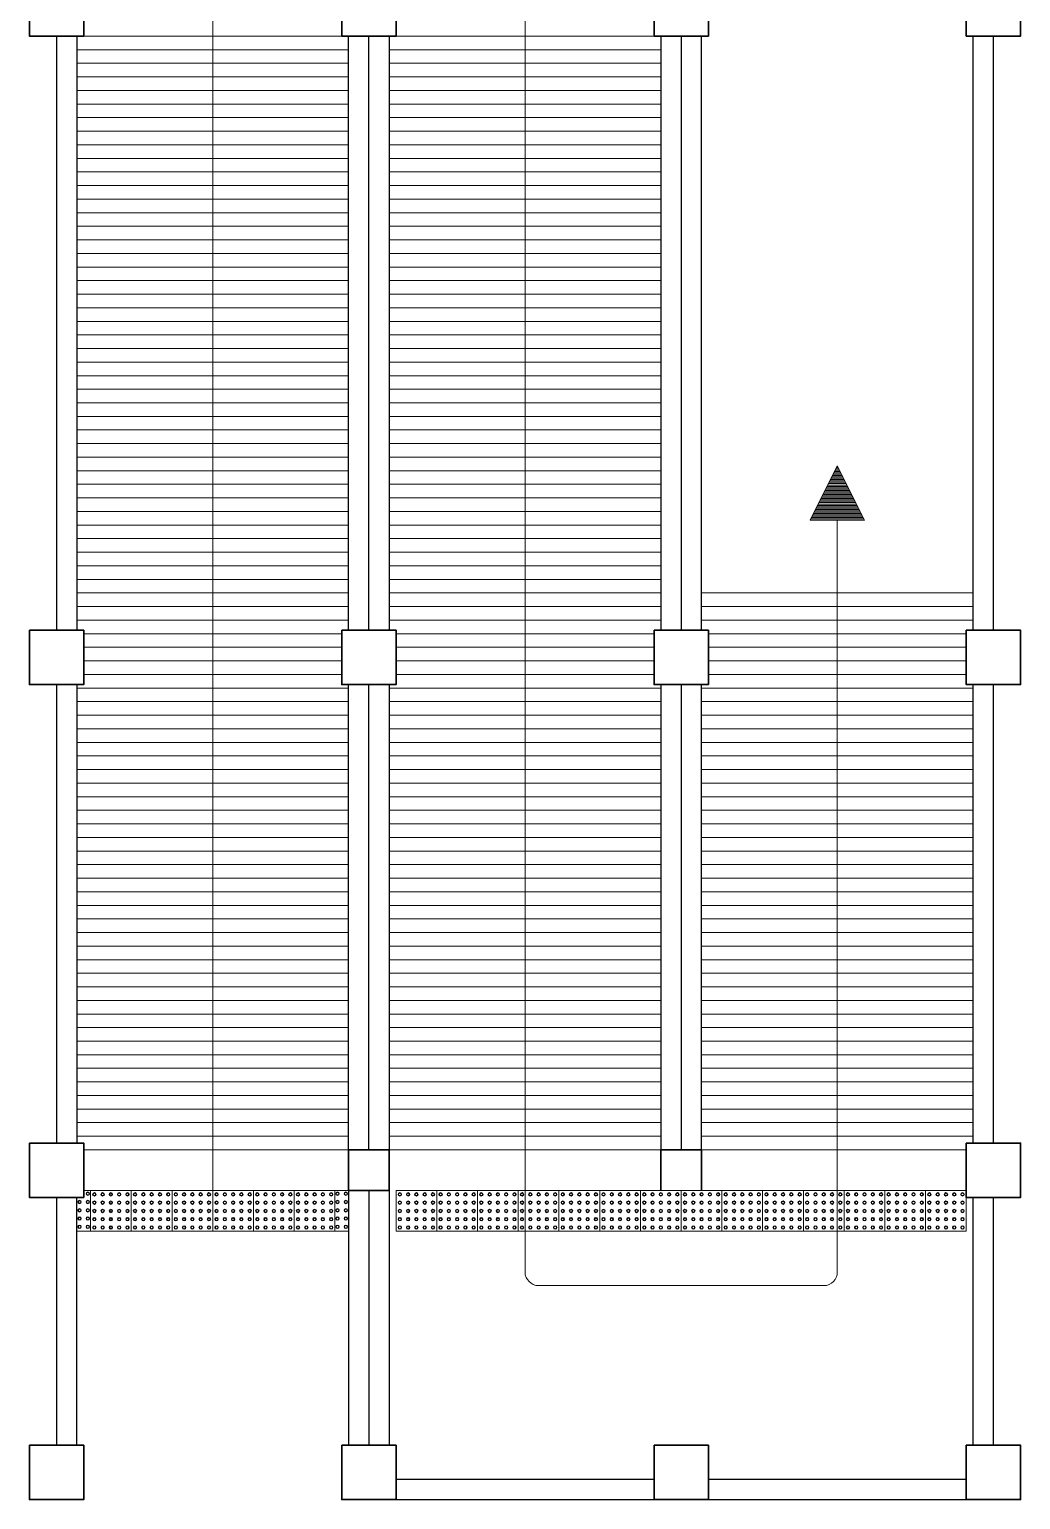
# Model space of a CAD drawing. Header units: millimetres. Extents: x -116 to 421, y 1 to 342.
# Drawn here: x 108.82 to 116.12, y 124.5 to 135.33 of the extents above; entities that cross this region are included whole.
import ezdxf

# ---------------------------------------------------------------- set-up
doc = ezdxf.new("R2010")
doc.units = ezdxf.units.MM
doc.header["$MEASUREMENT"] = 0

msp = doc.modelspace()

# ---------------------------------------------------------------- linework, layer by layer
at = {"color": 8, "lineweight": 9}
for p, q in [((110.174, 127.076), (110.174, 139.976)), ((112.474, 139.076), (112.474, 126.176)), ((109.174, 135.276), (111.174, 135.276)), ((111.474, 135.276), (113.474, 135.276)), ((109.174, 135.176), (111.174, 135.176)), ((111.474, 135.176), (113.474, 135.176)), ((109.174, 135.076), (111.174, 135.076)), ((111.474, 135.076), (113.474, 135.076)), ((109.174, 134.976), (111.174, 134.976)), ((111.474, 134.976), (113.474, 134.976)), ((109.174, 134.876), (111.174, 134.876)), ((109.174, 134.776), (111.174, 134.776)), ((111.474, 134.876), (113.474, 134.876)), ((111.474, 134.776), (113.474, 134.776)), ((109.174, 134.676), (111.174, 134.676)), ((111.474, 134.676), (113.474, 134.676)), ((109.174, 134.576), (111.174, 134.576)), ((111.474, 134.576), (113.474, 134.576)), ((109.174, 134.476), (111.174, 134.476)), ((111.474, 134.476), (113.474, 134.476)), ((109.174, 134.376), (111.174, 134.376)), ((111.474, 134.376), (113.474, 134.376)), ((109.174, 134.276), (111.174, 134.276)), ((111.474, 134.276), (113.474, 134.276)), ((109.174, 134.176), (111.174, 134.176)), ((111.474, 134.176), (113.474, 134.176)), ((109.174, 134.076), (111.174, 134.076)), ((111.474, 134.076), (113.474, 134.076)), ((109.174, 133.976), (111.174, 133.976)), ((111.474, 133.976), (113.474, 133.976)), ((109.174, 133.876), (111.174, 133.876)), ((111.474, 133.876), (113.474, 133.876)), ((109.174, 133.776), (111.174, 133.776)), ((111.474, 133.776), (113.474, 133.776)), ((109.174, 133.676), (111.174, 133.676)), ((111.474, 133.676), (113.474, 133.676)), ((109.174, 133.576), (111.174, 133.576)), ((109.174, 133.476), (111.174, 133.476)), ((111.474, 133.576), (113.474, 133.576)), ((111.474, 133.476), (113.474, 133.476)), ((109.174, 133.376), (111.174, 133.376)), ((111.474, 133.376), (113.474, 133.376)), ((109.174, 133.276), (111.174, 133.276)), ((111.474, 133.276), (113.474, 133.276)), ((109.174, 133.176), (111.174, 133.176)), ((111.474, 133.176), (113.474, 133.176)), ((109.174, 133.076), (111.174, 133.076)), ((111.474, 133.076), (113.474, 133.076)), ((109.174, 132.976), (111.174, 132.976)), ((111.474, 132.976), (113.474, 132.976)), ((109.174, 132.876), (111.174, 132.876)), ((111.474, 132.876), (113.474, 132.876)), ((109.174, 132.776), (111.174, 132.776)), ((111.474, 132.776), (113.474, 132.776)), ((109.174, 132.676), (111.174, 132.676)), ((111.474, 132.676), (113.474, 132.676)), ((109.174, 132.576), (111.174, 132.576)), ((111.474, 132.576), (113.474, 132.576)), ((109.174, 132.476), (111.174, 132.476)), ((111.474, 132.476), (113.474, 132.476)), ((109.174, 132.376), (111.174, 132.376)), ((111.474, 132.376), (113.474, 132.376)), ((109.174, 132.276), (111.174, 132.276)), ((109.174, 132.176), (111.174, 132.176)), ((111.474, 132.276), (113.474, 132.276)), ((111.474, 132.176), (113.474, 132.176)), ((109.174, 132.076), (111.174, 132.076)), ((111.474, 132.076), (113.474, 132.076)), ((114.774, 132.111), (114.574, 131.711)), ((114.754, 132.071), (114.774, 132.071)), ((114.759, 132.081), (114.774, 132.081)), ((114.764, 132.091), (114.774, 132.091)), ((114.769, 132.101), (114.774, 132.101)), ((114.774, 132.111), (114.974, 131.711)), ((114.774, 132.101), (114.779, 132.101)), ((114.774, 132.091), (114.784, 132.091)), ((114.774, 132.081), (114.789, 132.081)), ((114.774, 132.071), (114.794, 132.071)), ((109.174, 131.976), (111.174, 131.976)), ((111.474, 131.976), (113.474, 131.976)), ((114.699, 131.961), (114.774, 131.961)), ((114.704, 131.971), (114.774, 131.971)), ((114.709, 131.981), (114.774, 131.981)), ((114.714, 131.991), (114.774, 131.991)), ((114.719, 132.001), (114.774, 132.001)), ((114.724, 132.011), (114.774, 132.011)), ((114.729, 132.021), (114.774, 132.021)), ((114.734, 132.031), (114.774, 132.031)), ((114.739, 132.041), (114.774, 132.041)), ((114.744, 132.051), (114.774, 132.051)), ((114.749, 132.061), (114.774, 132.061)), ((114.774, 132.061), (114.799, 132.061)), ((114.774, 132.051), (114.804, 132.051)), ((114.774, 132.041), (114.809, 132.041)), ((114.774, 132.031), (114.814, 132.031)), ((114.774, 132.021), (114.819, 132.021)), ((114.774, 132.011), (114.824, 132.011)), ((114.774, 132.001), (114.829, 132.001)), ((114.774, 131.991), (114.834, 131.991)), ((114.774, 131.981), (114.839, 131.981)), ((114.774, 131.971), (114.844, 131.971)), ((114.774, 131.961), (114.849, 131.961)), ((109.174, 131.876), (111.174, 131.876)), ((111.474, 131.876), (113.474, 131.876)), ((114.644, 131.851), (114.774, 131.851)), ((114.649, 131.861), (114.774, 131.861)), ((114.654, 131.871), (114.774, 131.871)), ((114.659, 131.881), (114.774, 131.881)), ((114.664, 131.891), (114.774, 131.891)), ((114.669, 131.901), (114.774, 131.901)), ((114.674, 131.911), (114.774, 131.911)), ((114.679, 131.921), (114.774, 131.921)), ((114.684, 131.931), (114.774, 131.931)), ((114.689, 131.941), (114.774, 131.941)), ((114.694, 131.951), (114.774, 131.951)), ((114.774, 131.951), (114.854, 131.951)), ((114.774, 131.941), (114.859, 131.941)), ((114.774, 131.931), (114.864, 131.931)), ((114.774, 131.921), (114.869, 131.921)), ((114.774, 131.911), (114.874, 131.911)), ((114.774, 131.901), (114.879, 131.901)), ((114.774, 131.891), (114.884, 131.891)), ((114.774, 131.881), (114.889, 131.881)), ((114.774, 131.871), (114.894, 131.871)), ((114.774, 131.861), (114.899, 131.861)), ((114.774, 131.851), (114.904, 131.851)), ((109.174, 131.776), (111.174, 131.776)), ((111.474, 131.776), (113.474, 131.776)), ((114.589, 131.741), (114.774, 131.741)), ((114.594, 131.751), (114.774, 131.751)), ((114.599, 131.761), (114.774, 131.761)), ((114.604, 131.771), (114.774, 131.771)), ((114.609, 131.781), (114.774, 131.781)), ((114.614, 131.791), (114.774, 131.791)), ((114.619, 131.801), (114.774, 131.801)), ((114.619, 131.801), (114.774, 131.801)), ((114.624, 131.811), (114.774, 131.811)), ((114.629, 131.821), (114.774, 131.821)), ((114.634, 131.831), (114.774, 131.831)), ((114.639, 131.841), (114.774, 131.841)), ((114.774, 131.841), (114.909, 131.841)), ((114.774, 131.831), (114.914, 131.831)), ((114.774, 131.821), (114.919, 131.821)), ((114.774, 131.811), (114.924, 131.811)), ((114.774, 131.801), (114.929, 131.801)), ((114.774, 131.801), (114.929, 131.801)), ((114.774, 131.791), (114.934, 131.791)), ((114.774, 131.781), (114.939, 131.781)), ((114.774, 131.771), (114.944, 131.771)), ((114.774, 131.761), (114.949, 131.761)), ((114.774, 131.751), (114.954, 131.751)), ((114.774, 131.741), (114.959, 131.741)), ((109.174, 131.676), (111.174, 131.676)), ((111.474, 131.676), (113.474, 131.676)), ((114.774, 131.711), (114.574, 131.711)), ((114.774, 131.721), (114.579, 131.721)), ((114.774, 131.731), (114.584, 131.731)), ((114.774, 131.731), (114.964, 131.731)), ((114.774, 131.721), (114.969, 131.721)), ((114.774, 127.076), (114.774, 131.711)), ((114.774, 131.711), (114.974, 131.711)), ((109.174, 131.576), (111.174, 131.576)), ((111.474, 131.576), (113.474, 131.576)), ((109.174, 131.476), (111.174, 131.476)), ((111.474, 131.476), (113.474, 131.476)), ((109.174, 131.376), (111.174, 131.376)), ((111.474, 131.376), (113.474, 131.376)), ((109.174, 131.276), (111.174, 131.276)), ((111.474, 131.276), (113.474, 131.276)), ((109.174, 131.176), (111.174, 131.176)), ((111.474, 131.176), (113.474, 131.176)), ((113.774, 131.176), (115.774, 131.176)), ((109.174, 131.076), (111.174, 131.076)), ((111.474, 131.076), (113.474, 131.076)), ((113.774, 131.076), (115.774, 131.076)), ((109.174, 130.976), (111.174, 130.976)), ((109.224, 130.876), (111.124, 130.876)), ((111.474, 130.976), (113.474, 130.976)), ((111.524, 130.876), (113.424, 130.876)), ((113.774, 130.976), (115.774, 130.976)), ((113.824, 130.876), (115.724, 130.876)), ((109.224, 130.776), (111.124, 130.776)), ((111.524, 130.776), (113.424, 130.776)), ((113.824, 130.776), (115.724, 130.776)), ((109.224, 130.676), (111.124, 130.676)), ((111.524, 130.676), (113.424, 130.676)), ((113.824, 130.676), (115.724, 130.676)), ((109.224, 130.576), (111.124, 130.576)), ((111.524, 130.576), (113.424, 130.576)), ((113.824, 130.576), (115.724, 130.576)), ((109.174, 130.476), (111.174, 130.476)), ((111.474, 130.476), (113.474, 130.476)), ((113.774, 130.476), (115.774, 130.476)), ((109.174, 130.376), (111.174, 130.376)), ((111.474, 130.376), (113.474, 130.376)), ((113.774, 130.376), (115.774, 130.376)), ((109.174, 130.276), (111.174, 130.276)), ((111.474, 130.276), (113.474, 130.276)), ((113.774, 130.276), (115.774, 130.276)), ((109.174, 130.176), (111.174, 130.176)), ((111.474, 130.176), (113.474, 130.176)), ((113.774, 130.176), (115.774, 130.176)), ((109.174, 130.076), (111.174, 130.076)), ((111.474, 130.076), (113.474, 130.076)), ((113.774, 130.076), (115.774, 130.076)), ((109.174, 129.976), (111.174, 129.976)), ((111.474, 129.976), (113.474, 129.976)), ((113.774, 129.976), (115.774, 129.976)), ((109.174, 129.876), (111.174, 129.876)), ((111.474, 129.876), (113.474, 129.876)), ((113.774, 129.876), (115.774, 129.876)), ((109.174, 129.776), (111.174, 129.776)), ((111.474, 129.776), (113.474, 129.776)), ((113.774, 129.776), (115.774, 129.776)), ((109.174, 129.676), (111.174, 129.676)), ((109.174, 129.576), (111.174, 129.576)), ((111.474, 129.676), (113.474, 129.676)), ((111.474, 129.576), (113.474, 129.576)), ((113.774, 129.676), (115.774, 129.676)), ((113.774, 129.576), (115.774, 129.576)), ((109.174, 129.476), (111.174, 129.476)), ((111.474, 129.476), (113.474, 129.476)), ((113.774, 129.476), (115.774, 129.476)), ((109.174, 129.376), (111.174, 129.376)), ((111.474, 129.376), (113.474, 129.376)), ((113.774, 129.376), (115.774, 129.376)), ((109.174, 129.276), (111.174, 129.276)), ((111.474, 129.276), (113.474, 129.276)), ((113.774, 129.276), (115.774, 129.276)), ((109.174, 129.176), (111.174, 129.176)), ((111.474, 129.176), (113.474, 129.176)), ((113.774, 129.176), (115.774, 129.176)), ((109.174, 129.076), (111.174, 129.076)), ((111.474, 129.076), (113.474, 129.076)), ((113.774, 129.076), (115.774, 129.076)), ((109.174, 128.976), (111.174, 128.976)), ((111.474, 128.976), (113.474, 128.976)), ((113.774, 128.976), (115.774, 128.976)), ((109.174, 128.876), (111.174, 128.876)), ((111.474, 128.876), (113.474, 128.876)), ((113.774, 128.876), (115.774, 128.876)), ((109.174, 128.776), (111.174, 128.776)), ((111.474, 128.776), (113.474, 128.776)), ((113.774, 128.776), (115.774, 128.776)), ((109.174, 128.676), (111.174, 128.676)), ((111.474, 128.676), (113.474, 128.676)), ((113.774, 128.676), (115.774, 128.676)), ((109.174, 128.576), (111.174, 128.576)), ((111.474, 128.576), (113.474, 128.576)), ((113.774, 128.576), (115.774, 128.576)), ((109.174, 128.476), (111.174, 128.476)), ((111.474, 128.476), (113.474, 128.476)), ((113.774, 128.476), (115.774, 128.476)), ((109.174, 128.376), (111.174, 128.376)), ((111.474, 128.376), (113.474, 128.376)), ((113.774, 128.376), (115.774, 128.376)), ((109.174, 128.276), (111.174, 128.276)), ((109.174, 128.176), (111.174, 128.176)), ((111.474, 128.276), (113.474, 128.276)), ((111.474, 128.176), (113.474, 128.176)), ((113.774, 128.276), (115.774, 128.276)), ((113.774, 128.176), (115.774, 128.176)), ((109.174, 128.076), (111.174, 128.076)), ((111.474, 128.076), (113.474, 128.076)), ((113.774, 128.076), (115.774, 128.076)), ((109.174, 127.976), (111.174, 127.976)), ((111.474, 127.976), (113.474, 127.976)), ((113.774, 127.976), (115.774, 127.976)), ((109.174, 127.876), (111.174, 127.876)), ((111.474, 127.876), (113.474, 127.876)), ((113.774, 127.876), (115.774, 127.876)), ((109.174, 127.776), (111.174, 127.776)), ((111.474, 127.776), (113.474, 127.776)), ((113.774, 127.776), (115.774, 127.776)), ((109.174, 127.676), (111.174, 127.676)), ((111.474, 127.676), (113.474, 127.676)), ((113.774, 127.676), (115.774, 127.676)), ((109.174, 127.576), (111.174, 127.576)), ((111.474, 127.576), (113.474, 127.576)), ((113.774, 127.576), (115.774, 127.576)), ((109.174, 127.476), (111.174, 127.476)), ((111.474, 127.476), (113.474, 127.476)), ((113.774, 127.476), (115.774, 127.476)), ((109.174, 127.376), (111.174, 127.376)), ((111.474, 127.376), (113.474, 127.376)), ((113.774, 127.376), (115.774, 127.376)), ((109.174, 127.276), (111.174, 127.276)), ((111.474, 127.276), (113.474, 127.276)), ((113.774, 127.276), (115.774, 127.276)), ((109.174, 127.176), (111.174, 127.176)), ((111.474, 127.176), (113.474, 127.176)), ((113.774, 127.176), (115.774, 127.176)), ((109.224, 127.076), (111.174, 127.076)), ((110.174, 127.076), (110.174, 126.776)), ((111.474, 127.076), (113.474, 127.076)), ((113.774, 127.076), (115.724, 127.076)), ((114.774, 126.176), (114.774, 127.076)), ((109.274, 126.776), (109.224, 126.776)), ((109.574, 126.776), (109.274, 126.776)), ((109.274, 126.776), (109.274, 126.476)), ((109.574, 126.476), (109.574, 126.776)), ((109.874, 126.776), (109.574, 126.776)), ((109.874, 126.476), (109.874, 126.776)), ((110.174, 126.776), (109.874, 126.776)), ((110.174, 126.476), (110.174, 126.776)), ((110.474, 126.776), (110.174, 126.776)), ((110.474, 126.476), (110.474, 126.776)), ((110.774, 126.776), (110.474, 126.776)), ((110.774, 126.476), (110.774, 126.776)), ((111.074, 126.776), (110.774, 126.776)), ((111.074, 126.476), (111.074, 126.776)), ((111.074, 126.776), (111.174, 126.776)), ((111.824, 126.776), (111.524, 126.776)), ((111.524, 126.776), (111.524, 126.476)), ((112.124, 126.776), (111.824, 126.776)), ((111.824, 126.776), (111.824, 126.476)), ((112.424, 126.776), (112.124, 126.776)), ((112.124, 126.776), (112.124, 126.476)), ((112.724, 126.776), (112.424, 126.776)), ((112.424, 126.776), (112.424, 126.476)), ((113.024, 126.776), (112.724, 126.776)), ((112.724, 126.776), (112.724, 126.476)), ((113.324, 126.776), (113.024, 126.776)), ((113.024, 126.776), (113.024, 126.476)), ((113.624, 126.776), (113.324, 126.776)), ((113.324, 126.776), (113.324, 126.476)), ((113.474, 126.776), (113.774, 126.776)), ((113.474, 126.776), (113.774, 126.776)), ((113.474, 126.776), (113.774, 126.776)), ((113.924, 126.776), (113.624, 126.776)), ((113.624, 126.776), (113.624, 126.476)), ((114.224, 126.776), (113.924, 126.776)), ((113.924, 126.776), (113.924, 126.476)), ((114.224, 126.476), (114.224, 126.776)), ((114.524, 126.776), (114.224, 126.776)), ((114.524, 126.476), (114.524, 126.776)), ((114.824, 126.776), (114.524, 126.776)), ((114.824, 126.476), (114.824, 126.776)), ((115.124, 126.776), (114.824, 126.776)), ((115.124, 126.476), (115.124, 126.776)), ((115.424, 126.776), (115.124, 126.776)), ((115.424, 126.476), (115.424, 126.776)), ((115.724, 126.776), (115.424, 126.776)), ((115.724, 126.476), (115.724, 126.776)), ((109.274, 126.476), (109.174, 126.476)), ((109.274, 126.476), (109.574, 126.476)), ((109.574, 126.476), (109.874, 126.476)), ((109.874, 126.476), (110.174, 126.476)), ((110.174, 126.476), (110.474, 126.476)), ((110.474, 126.476), (110.774, 126.476)), ((110.774, 126.476), (111.074, 126.476)), ((111.074, 126.476), (111.174, 126.476)), ((111.524, 126.476), (111.824, 126.476)), ((111.824, 126.476), (112.124, 126.476)), ((112.124, 126.476), (112.424, 126.476)), ((112.424, 126.476), (112.724, 126.476)), ((112.724, 126.476), (113.024, 126.476)), ((113.024, 126.476), (113.324, 126.476)), ((113.324, 126.476), (113.624, 126.476)), ((113.624, 126.476), (113.924, 126.476)), ((113.924, 126.476), (114.224, 126.476)), ((114.224, 126.476), (114.524, 126.476)), ((114.524, 126.476), (114.824, 126.476)), ((114.824, 126.476), (115.124, 126.476)), ((115.124, 126.476), (115.424, 126.476)), ((115.424, 126.476), (115.724, 126.476)), ((112.574, 126.076), (114.674, 126.076))]:
    msp.add_line(p, q, dxfattribs=at)
at = {"color": 8, "lineweight": 25}
for p, q in [((109.024, 135.276), (109.024, 130.901)), ((109.174, 135.276), (109.174, 130.901)), ((111.174, 130.901), (111.174, 135.276)), ((111.324, 130.901), (111.324, 135.276)), ((111.474, 135.276), (111.474, 130.901)), ((113.474, 135.276), (113.474, 130.901)), ((113.624, 135.276), (113.624, 130.901)), ((113.774, 130.901), (113.774, 135.276)), ((115.774, 130.901), (115.774, 135.276)), ((115.924, 130.901), (115.924, 135.276)), ((109.024, 132.926), (109.024, 130.901)), ((113.624, 132.926), (113.624, 130.901)), ((109.024, 130.501), (109.024, 127.126)), ((109.174, 130.501), (109.174, 127.126)), ((111.174, 127.076), (111.174, 130.501)), ((111.324, 127.076), (111.324, 130.501)), ((111.474, 130.501), (111.474, 127.076)), ((113.474, 130.501), (113.474, 127.076)), ((113.624, 130.501), (113.624, 127.076)), ((113.774, 127.076), (113.774, 130.501)), ((115.774, 127.126), (115.774, 130.501)), ((115.924, 127.126), (115.924, 130.501)), ((111.174, 127.076), (111.174, 124.901)), ((111.474, 127.076), (111.474, 124.901)), ((111.324, 126.776), (111.324, 124.901)), ((109.024, 126.726), (109.024, 124.901)), ((109.174, 124.901), (109.174, 126.726)), ((115.774, 124.901), (115.774, 126.726)), ((115.924, 124.901), (115.924, 126.726)), ((111.524, 124.651), (113.424, 124.651)), ((113.824, 124.651), (115.724, 124.651)), ((111.524, 124.501), (115.724, 124.501))]:
    msp.add_line(p, q, dxfattribs=at)
at = {"color": 8, "lineweight": -2}
for p, q in [((111.324, 130.901), (111.324, 132.926)), ((115.924, 130.901), (115.924, 132.926))]:
    msp.add_line(p, q, dxfattribs=at)
at = {"color": 8, "lineweight": 35}
for p, q in [((111.474, 127.076), (111.174, 127.076)), ((111.174, 127.076), (111.174, 126.776)), ((111.174, 127.076), (111.174, 126.776)), ((111.474, 127.076), (111.174, 127.076)), ((111.174, 127.076), (111.174, 126.776)), ((111.474, 126.776), (111.474, 127.076)), ((111.474, 126.776), (111.474, 127.076)), ((111.474, 126.776), (111.474, 127.076)), ((113.774, 127.076), (113.474, 127.076)), ((113.474, 127.076), (113.474, 126.776)), ((113.474, 127.076), (113.624, 127.076)), ((113.474, 127.076), (113.474, 126.776)), ((113.774, 127.076), (113.474, 127.076)), ((113.474, 127.076), (113.474, 126.776)), ((113.774, 126.776), (113.774, 127.076)), ((113.774, 126.776), (113.774, 127.076)), ((113.774, 126.776), (113.774, 127.076)), ((111.174, 126.776), (111.474, 126.776)), ((111.174, 126.776), (111.474, 126.776))]:
    msp.add_line(p, q, dxfattribs=at)
for points in [[(108.824, 135.676), (109.224, 135.676), (109.224, 135.276), (108.824, 135.276)], [(111.124, 135.676), (111.524, 135.676), (111.524, 135.276), (111.124, 135.276)], [(113.424, 135.676), (113.824, 135.676), (113.824, 135.276), (113.424, 135.276)], [(115.724, 135.676), (116.124, 135.676), (116.124, 135.276), (115.724, 135.276)], [(108.824, 130.901), (109.224, 130.901), (109.224, 130.501), (108.824, 130.501)], [(111.124, 130.901), (111.524, 130.901), (111.524, 130.501), (111.124, 130.501)], [(113.424, 130.901), (113.824, 130.901), (113.824, 130.501), (113.424, 130.501)], [(115.724, 130.901), (116.124, 130.901), (116.124, 130.501), (115.724, 130.501)], [(108.824, 127.126), (109.224, 127.126), (109.224, 126.726), (108.824, 126.726)], [(115.724, 127.126), (116.124, 127.126), (116.124, 126.726), (115.724, 126.726)], [(108.824, 124.901), (109.224, 124.901), (109.224, 124.501), (108.824, 124.501)], [(111.124, 124.901), (111.524, 124.901), (111.524, 124.501), (111.124, 124.501)], [(113.424, 124.901), (113.824, 124.901), (113.824, 124.501), (113.424, 124.501)], [(115.724, 124.901), (116.124, 124.901), (116.124, 124.501), (115.724, 124.501)]]:
    msp.add_lwpolyline(points, close=True, dxfattribs=at)
at = {"color": 8, "lineweight": 9}
for centre, radius in [((109.254, 126.753), 0.013), ((109.254, 126.753), 0.009), ((111.093, 126.753), 0.013), ((111.093, 126.753), 0.009), ((111.154, 126.753), 0.013), ((111.154, 126.753), 0.009), ((109.193, 126.692), 0.013), ((109.193, 126.692), 0.009), ((109.254, 126.692), 0.013), ((109.254, 126.692), 0.009), ((109.302, 126.748), 0.013), ((109.302, 126.687), 0.013), ((109.302, 126.748), 0.009), ((109.302, 126.687), 0.009), ((109.363, 126.748), 0.013), ((109.363, 126.687), 0.013), ((109.363, 126.748), 0.009), ((109.363, 126.687), 0.009), ((109.424, 126.748), 0.013), ((109.424, 126.687), 0.013), ((109.485, 126.748), 0.013), ((109.485, 126.687), 0.013), ((109.485, 126.748), 0.009), ((109.485, 126.687), 0.009), ((109.546, 126.748), 0.013), ((109.546, 126.687), 0.013), ((109.546, 126.748), 0.009), ((109.546, 126.687), 0.009), ((109.602, 126.748), 0.013), ((109.602, 126.687), 0.013), ((109.602, 126.748), 0.009), ((109.602, 126.687), 0.009), ((109.663, 126.748), 0.013), ((109.663, 126.687), 0.013), ((109.663, 126.748), 0.009), ((109.663, 126.687), 0.009), ((109.724, 126.748), 0.013), ((109.724, 126.687), 0.013), ((109.724, 126.748), 0.009), ((109.724, 126.687), 0.009), ((109.785, 126.748), 0.013), ((109.785, 126.687), 0.013), ((109.785, 126.748), 0.009), ((109.785, 126.687), 0.009), ((109.846, 126.748), 0.013), ((109.846, 126.687), 0.013), ((109.846, 126.748), 0.009), ((109.846, 126.687), 0.009), ((109.902, 126.748), 0.013), ((109.902, 126.687), 0.013), ((109.902, 126.748), 0.009), ((109.902, 126.687), 0.009), ((109.963, 126.748), 0.013), ((109.963, 126.687), 0.013), ((109.963, 126.748), 0.009), ((109.963, 126.687), 0.009), ((110.024, 126.748), 0.013), ((110.024, 126.687), 0.013), ((110.024, 126.748), 0.009), ((110.024, 126.687), 0.009), ((110.085, 126.748), 0.013), ((110.085, 126.687), 0.013), ((110.085, 126.748), 0.009), ((110.085, 126.687), 0.009), ((110.146, 126.748), 0.013), ((110.146, 126.687), 0.013), ((110.146, 126.748), 0.009), ((110.146, 126.687), 0.009), ((110.202, 126.748), 0.013), ((110.202, 126.687), 0.013), ((110.202, 126.748), 0.009), ((110.202, 126.687), 0.009), ((110.263, 126.748), 0.013), ((110.263, 126.687), 0.013), ((110.263, 126.748), 0.009), ((110.263, 126.687), 0.009), ((110.324, 126.748), 0.013), ((110.324, 126.687), 0.013), ((110.324, 126.748), 0.009), ((110.324, 126.687), 0.009), ((110.385, 126.748), 0.013), ((110.385, 126.687), 0.013), ((110.385, 126.748), 0.009), ((110.385, 126.687), 0.009), ((110.446, 126.748), 0.013), ((110.446, 126.687), 0.013), ((110.446, 126.748), 0.009), ((110.446, 126.687), 0.009), ((110.502, 126.748), 0.013), ((110.502, 126.687), 0.013), ((110.502, 126.748), 0.009), ((110.502, 126.687), 0.009), ((110.563, 126.748), 0.013), ((110.563, 126.687), 0.013), ((110.563, 126.748), 0.009), ((110.563, 126.687), 0.009), ((110.624, 126.748), 0.013), ((110.624, 126.687), 0.013), ((110.624, 126.748), 0.009), ((110.624, 126.687), 0.009), ((110.685, 126.748), 0.013), ((110.685, 126.687), 0.013), ((110.685, 126.748), 0.009), ((110.685, 126.687), 0.009), ((110.746, 126.748), 0.013), ((110.746, 126.687), 0.013), ((110.746, 126.748), 0.009), ((110.746, 126.687), 0.009), ((110.802, 126.748), 0.013), ((110.802, 126.687), 0.013), ((110.802, 126.748), 0.009), ((110.802, 126.687), 0.009), ((110.863, 126.748), 0.013), ((110.863, 126.687), 0.013), ((110.863, 126.748), 0.009), ((110.863, 126.687), 0.009), ((110.924, 126.748), 0.013), ((110.924, 126.687), 0.013), ((110.924, 126.748), 0.009), ((110.924, 126.687), 0.009), ((110.985, 126.748), 0.013), ((110.985, 126.687), 0.013), ((110.985, 126.748), 0.009), ((110.985, 126.687), 0.009), ((111.046, 126.748), 0.013), ((111.046, 126.687), 0.013), ((111.046, 126.748), 0.009), ((111.046, 126.687), 0.009), ((111.093, 126.692), 0.013), ((111.093, 126.692), 0.009), ((111.154, 126.692), 0.013), ((111.154, 126.692), 0.009), ((111.552, 126.748), 0.013), ((111.552, 126.687), 0.013), ((111.552, 126.748), 0.009), ((111.552, 126.687), 0.009), ((111.613, 126.748), 0.013), ((111.613, 126.687), 0.013), ((111.613, 126.748), 0.009), ((111.613, 126.687), 0.009), ((111.674, 126.748), 0.013), ((111.674, 126.687), 0.013), ((111.674, 126.748), 0.009), ((111.674, 126.687), 0.009), ((111.735, 126.748), 0.013), ((111.735, 126.687), 0.013), ((111.735, 126.748), 0.009), ((111.735, 126.687), 0.009), ((111.796, 126.748), 0.013), ((111.796, 126.687), 0.013), ((111.796, 126.748), 0.009), ((111.796, 126.687), 0.009), ((111.852, 126.748), 0.013), ((111.852, 126.687), 0.013), ((111.852, 126.748), 0.009), ((111.852, 126.687), 0.009), ((111.913, 126.748), 0.013), ((111.913, 126.687), 0.013), ((111.913, 126.748), 0.009), ((111.913, 126.687), 0.009), ((111.974, 126.748), 0.013), ((111.974, 126.687), 0.013), ((111.974, 126.748), 0.009), ((111.974, 126.687), 0.009), ((112.035, 126.748), 0.013), ((112.035, 126.687), 0.013), ((112.035, 126.748), 0.009), ((112.035, 126.687), 0.009), ((112.096, 126.748), 0.013), ((112.096, 126.687), 0.013), ((112.096, 126.748), 0.009), ((112.096, 126.687), 0.009), ((112.152, 126.748), 0.013), ((112.152, 126.687), 0.013), ((112.152, 126.748), 0.009), ((112.152, 126.687), 0.009), ((112.213, 126.748), 0.013), ((112.213, 126.687), 0.013), ((112.213, 126.748), 0.009), ((112.213, 126.687), 0.009), ((112.274, 126.748), 0.013), ((112.274, 126.687), 0.013), ((112.274, 126.748), 0.009), ((112.274, 126.687), 0.009), ((112.335, 126.748), 0.013), ((112.335, 126.687), 0.013), ((112.335, 126.748), 0.009), ((112.335, 126.687), 0.009), ((112.396, 126.748), 0.013), ((112.396, 126.687), 0.013), ((112.396, 126.748), 0.009), ((112.396, 126.687), 0.009), ((112.452, 126.748), 0.013), ((112.452, 126.687), 0.013), ((112.452, 126.748), 0.009), ((112.452, 126.687), 0.009), ((112.513, 126.748), 0.013), ((112.513, 126.687), 0.013), ((112.513, 126.748), 0.009), ((112.513, 126.687), 0.009), ((112.574, 126.748), 0.013), ((112.574, 126.687), 0.013), ((112.574, 126.748), 0.009), ((112.574, 126.687), 0.009), ((112.635, 126.748), 0.013), ((112.635, 126.687), 0.013), ((112.635, 126.748), 0.009), ((112.635, 126.687), 0.009), ((112.696, 126.748), 0.013), ((112.696, 126.687), 0.013), ((112.696, 126.748), 0.009), ((112.696, 126.687), 0.009), ((112.752, 126.748), 0.013), ((112.752, 126.687), 0.013), ((112.752, 126.748), 0.009), ((112.752, 126.687), 0.009), ((112.813, 126.748), 0.013), ((112.813, 126.687), 0.013), ((112.813, 126.748), 0.009), ((112.813, 126.687), 0.009), ((112.874, 126.748), 0.013), ((112.874, 126.687), 0.013), ((112.874, 126.748), 0.009), ((112.874, 126.687), 0.009), ((112.935, 126.748), 0.013), ((112.935, 126.687), 0.013), ((112.935, 126.748), 0.009), ((112.935, 126.687), 0.009), ((112.996, 126.748), 0.013), ((112.996, 126.687), 0.013), ((112.996, 126.748), 0.009), ((112.996, 126.687), 0.009), ((113.052, 126.748), 0.013), ((113.052, 126.687), 0.013), ((113.052, 126.748), 0.009), ((113.052, 126.687), 0.009), ((113.113, 126.748), 0.013), ((113.113, 126.687), 0.013), ((113.113, 126.748), 0.009), ((113.113, 126.687), 0.009), ((113.174, 126.748), 0.013), ((113.174, 126.687), 0.013), ((113.174, 126.748), 0.009), ((113.174, 126.687), 0.009), ((113.235, 126.748), 0.013), ((113.235, 126.687), 0.013), ((113.235, 126.748), 0.009), ((113.235, 126.687), 0.009), ((113.296, 126.748), 0.013), ((113.296, 126.687), 0.013), ((113.296, 126.748), 0.009), ((113.296, 126.687), 0.009), ((113.352, 126.748), 0.013), ((113.352, 126.687), 0.013), ((113.352, 126.748), 0.009), ((113.352, 126.687), 0.009), ((113.413, 126.748), 0.013), ((113.413, 126.687), 0.013), ((113.413, 126.748), 0.009), ((113.413, 126.687), 0.009), ((113.474, 126.748), 0.013), ((113.474, 126.687), 0.013), ((113.474, 126.748), 0.009), ((113.474, 126.687), 0.009), ((113.535, 126.748), 0.013), ((113.535, 126.687), 0.013), ((113.535, 126.748), 0.009), ((113.535, 126.687), 0.009), ((113.596, 126.748), 0.013), ((113.596, 126.687), 0.013), ((113.596, 126.748), 0.009), ((113.596, 126.687), 0.009), ((113.652, 126.748), 0.013), ((113.652, 126.687), 0.013), ((113.652, 126.748), 0.009), ((113.652, 126.687), 0.009), ((113.713, 126.748), 0.013), ((113.713, 126.687), 0.013), ((113.713, 126.748), 0.009), ((113.713, 126.687), 0.009), ((113.774, 126.748), 0.013), ((113.774, 126.687), 0.013), ((113.774, 126.748), 0.009), ((113.774, 126.687), 0.009), ((113.835, 126.748), 0.013), ((113.835, 126.687), 0.013), ((113.835, 126.748), 0.009), ((113.835, 126.687), 0.009), ((113.896, 126.748), 0.013), ((113.896, 126.687), 0.013), ((113.896, 126.748), 0.009), ((113.896, 126.687), 0.009), ((113.952, 126.748), 0.013), ((113.952, 126.687), 0.013), ((113.952, 126.748), 0.009), ((113.952, 126.687), 0.009), ((114.013, 126.748), 0.013), ((114.013, 126.687), 0.013), ((114.013, 126.748), 0.009), ((114.013, 126.687), 0.009), ((114.074, 126.748), 0.013), ((114.074, 126.687), 0.013), ((114.074, 126.748), 0.009), ((114.074, 126.687), 0.009), ((114.135, 126.748), 0.013), ((114.135, 126.687), 0.013), ((114.135, 126.748), 0.009), ((114.135, 126.687), 0.009), ((114.196, 126.748), 0.013), ((114.196, 126.687), 0.013), ((114.196, 126.748), 0.009), ((114.196, 126.687), 0.009), ((114.252, 126.748), 0.013), ((114.252, 126.687), 0.013), ((114.252, 126.748), 0.009), ((114.252, 126.687), 0.009), ((114.313, 126.748), 0.013), ((114.313, 126.687), 0.013), ((114.313, 126.748), 0.009), ((114.313, 126.687), 0.009), ((114.374, 126.748), 0.013), ((114.374, 126.687), 0.013), ((114.374, 126.748), 0.009), ((114.374, 126.687), 0.009), ((114.435, 126.748), 0.013), ((114.435, 126.687), 0.013), ((114.435, 126.748), 0.009), ((114.435, 126.687), 0.009), ((114.496, 126.748), 0.013), ((114.496, 126.687), 0.013), ((114.496, 126.748), 0.009), ((114.496, 126.687), 0.009), ((114.552, 126.748), 0.013), ((114.552, 126.687), 0.013), ((114.552, 126.748), 0.009), ((114.552, 126.687), 0.009), ((114.613, 126.748), 0.013), ((114.613, 126.687), 0.013), ((114.613, 126.748), 0.009), ((114.613, 126.687), 0.009), ((114.674, 126.748), 0.013), ((114.674, 126.687), 0.013), ((114.674, 126.748), 0.009), ((114.674, 126.687), 0.009), ((114.735, 126.748), 0.013), ((114.735, 126.687), 0.013), ((114.735, 126.748), 0.009), ((114.735, 126.687), 0.009), ((114.796, 126.748), 0.013), ((114.796, 126.687), 0.013), ((114.796, 126.748), 0.009), ((114.796, 126.687), 0.009), ((114.852, 126.748), 0.013), ((114.852, 126.687), 0.013), ((114.852, 126.748), 0.009), ((114.852, 126.687), 0.009), ((114.913, 126.748), 0.013), ((114.913, 126.687), 0.013), ((114.913, 126.748), 0.009), ((114.913, 126.687), 0.009), ((114.974, 126.748), 0.013), ((114.974, 126.687), 0.013), ((114.974, 126.748), 0.009), ((114.974, 126.687), 0.009), ((115.035, 126.748), 0.013), ((115.035, 126.687), 0.013), ((115.035, 126.748), 0.009), ((115.035, 126.687), 0.009), ((115.096, 126.748), 0.013), ((115.096, 126.687), 0.013), ((115.096, 126.748), 0.009), ((115.096, 126.687), 0.009), ((115.152, 126.748), 0.013), ((115.152, 126.687), 0.013), ((115.152, 126.748), 0.009), ((115.152, 126.687), 0.009), ((115.213, 126.748), 0.013), ((115.213, 126.687), 0.013), ((115.213, 126.748), 0.009), ((115.213, 126.687), 0.009), ((115.274, 126.748), 0.013), ((115.274, 126.687), 0.013), ((115.274, 126.748), 0.009), ((115.274, 126.687), 0.009), ((115.335, 126.748), 0.013), ((115.335, 126.687), 0.013), ((115.335, 126.748), 0.009), ((115.335, 126.687), 0.009), ((115.396, 126.748), 0.013), ((115.396, 126.687), 0.013), ((115.396, 126.748), 0.009), ((115.396, 126.687), 0.009), ((115.452, 126.748), 0.013), ((115.452, 126.687), 0.013), ((115.452, 126.748), 0.009), ((115.452, 126.687), 0.009), ((115.513, 126.748), 0.013), ((115.513, 126.687), 0.013), ((115.513, 126.748), 0.009), ((115.513, 126.687), 0.009), ((115.574, 126.748), 0.013), ((115.574, 126.687), 0.013), ((115.574, 126.748), 0.009), ((115.574, 126.687), 0.009), ((115.635, 126.748), 0.013), ((115.635, 126.687), 0.013), ((115.635, 126.748), 0.009), ((115.635, 126.687), 0.009), ((115.696, 126.748), 0.013), ((115.696, 126.687), 0.013), ((115.696, 126.748), 0.009), ((115.696, 126.687), 0.009), ((109.193, 126.631), 0.013), ((109.193, 126.57), 0.013), ((109.193, 126.631), 0.009), ((109.193, 126.57), 0.009), ((109.254, 126.631), 0.013), ((109.254, 126.57), 0.013), ((109.254, 126.631), 0.009), ((109.254, 126.57), 0.009), ((109.302, 126.626), 0.013), ((109.302, 126.565), 0.013), ((109.302, 126.626), 0.009), ((109.302, 126.565), 0.009), ((109.363, 126.626), 0.013), ((109.363, 126.565), 0.013), ((109.363, 126.626), 0.009), ((109.363, 126.565), 0.009), ((109.424, 126.626), 0.013), ((109.424, 126.565), 0.013), ((109.485, 126.626), 0.013), ((109.485, 126.565), 0.013), ((109.485, 126.626), 0.009), ((109.485, 126.565), 0.009), ((109.546, 126.626), 0.013), ((109.546, 126.565), 0.013), ((109.546, 126.626), 0.009), ((109.546, 126.565), 0.009), ((109.602, 126.626), 0.013), ((109.602, 126.565), 0.013), ((109.602, 126.626), 0.009), ((109.602, 126.565), 0.009), ((109.663, 126.626), 0.013), ((109.663, 126.565), 0.013), ((109.663, 126.626), 0.009), ((109.663, 126.565), 0.009), ((109.724, 126.626), 0.013), ((109.724, 126.565), 0.013), ((109.724, 126.626), 0.009), ((109.724, 126.565), 0.009), ((109.785, 126.626), 0.013), ((109.785, 126.565), 0.013), ((109.785, 126.626), 0.009), ((109.785, 126.565), 0.009), ((109.846, 126.626), 0.013), ((109.846, 126.565), 0.013), ((109.846, 126.626), 0.009), ((109.846, 126.565), 0.009), ((109.902, 126.626), 0.013), ((109.902, 126.565), 0.013), ((109.902, 126.626), 0.009), ((109.902, 126.565), 0.009), ((109.963, 126.626), 0.013), ((109.963, 126.565), 0.013), ((109.963, 126.626), 0.009), ((109.963, 126.565), 0.009), ((110.024, 126.626), 0.013), ((110.024, 126.565), 0.013), ((110.024, 126.626), 0.009), ((110.024, 126.565), 0.009), ((110.085, 126.626), 0.013), ((110.085, 126.565), 0.013), ((110.085, 126.626), 0.009), ((110.085, 126.565), 0.009), ((110.146, 126.626), 0.013), ((110.146, 126.565), 0.013), ((110.146, 126.626), 0.009), ((110.146, 126.565), 0.009), ((110.202, 126.626), 0.013), ((110.202, 126.565), 0.013), ((110.202, 126.626), 0.009), ((110.202, 126.565), 0.009), ((110.263, 126.626), 0.013), ((110.263, 126.565), 0.013), ((110.263, 126.626), 0.009), ((110.263, 126.565), 0.009), ((110.324, 126.626), 0.013), ((110.324, 126.565), 0.013), ((110.324, 126.626), 0.009), ((110.324, 126.565), 0.009), ((110.385, 126.626), 0.013), ((110.385, 126.565), 0.013), ((110.385, 126.626), 0.009), ((110.385, 126.565), 0.009), ((110.446, 126.626), 0.013), ((110.446, 126.565), 0.013), ((110.446, 126.626), 0.009), ((110.446, 126.565), 0.009), ((110.502, 126.626), 0.013), ((110.502, 126.565), 0.013), ((110.502, 126.626), 0.009), ((110.502, 126.565), 0.009), ((110.563, 126.626), 0.013), ((110.563, 126.565), 0.013), ((110.563, 126.626), 0.009), ((110.563, 126.565), 0.009), ((110.624, 126.626), 0.013), ((110.624, 126.565), 0.013), ((110.624, 126.626), 0.009), ((110.624, 126.565), 0.009), ((110.685, 126.626), 0.013), ((110.685, 126.565), 0.013), ((110.685, 126.626), 0.009), ((110.685, 126.565), 0.009), ((110.746, 126.626), 0.013), ((110.746, 126.565), 0.013), ((110.746, 126.626), 0.009), ((110.746, 126.565), 0.009), ((110.802, 126.626), 0.013), ((110.802, 126.565), 0.013), ((110.802, 126.626), 0.009), ((110.802, 126.565), 0.009), ((110.863, 126.626), 0.013), ((110.863, 126.565), 0.013), ((110.863, 126.626), 0.009), ((110.863, 126.565), 0.009), ((110.924, 126.626), 0.013), ((110.924, 126.565), 0.013), ((110.924, 126.626), 0.009), ((110.924, 126.565), 0.009), ((110.985, 126.626), 0.013), ((110.985, 126.565), 0.013), ((110.985, 126.626), 0.009), ((110.985, 126.565), 0.009), ((111.046, 126.626), 0.013), ((111.046, 126.565), 0.013), ((111.046, 126.626), 0.009), ((111.046, 126.565), 0.009), ((111.093, 126.631), 0.013), ((111.093, 126.57), 0.013), ((111.093, 126.631), 0.009), ((111.093, 126.57), 0.009), ((111.154, 126.631), 0.013), ((111.154, 126.57), 0.013), ((111.154, 126.631), 0.009), ((111.154, 126.57), 0.009), ((111.552, 126.626), 0.013), ((111.552, 126.565), 0.013), ((111.552, 126.626), 0.009), ((111.552, 126.565), 0.009), ((111.613, 126.626), 0.013), ((111.613, 126.565), 0.013), ((111.613, 126.626), 0.009), ((111.613, 126.565), 0.009), ((111.674, 126.626), 0.013), ((111.674, 126.565), 0.013), ((111.674, 126.626), 0.009), ((111.674, 126.565), 0.009), ((111.735, 126.626), 0.013), ((111.735, 126.565), 0.013), ((111.735, 126.626), 0.009), ((111.735, 126.565), 0.009), ((111.796, 126.626), 0.013), ((111.796, 126.565), 0.013), ((111.796, 126.626), 0.009), ((111.796, 126.565), 0.009), ((111.852, 126.626), 0.013), ((111.852, 126.565), 0.013), ((111.852, 126.626), 0.009), ((111.852, 126.565), 0.009), ((111.913, 126.626), 0.013), ((111.913, 126.565), 0.013), ((111.913, 126.626), 0.009), ((111.913, 126.565), 0.009), ((111.974, 126.626), 0.013), ((111.974, 126.565), 0.013), ((111.974, 126.626), 0.009), ((111.974, 126.565), 0.009), ((112.035, 126.626), 0.013), ((112.035, 126.565), 0.013), ((112.035, 126.626), 0.009), ((112.035, 126.565), 0.009), ((112.096, 126.626), 0.013), ((112.096, 126.565), 0.013), ((112.096, 126.626), 0.009), ((112.096, 126.565), 0.009), ((112.152, 126.626), 0.013), ((112.152, 126.565), 0.013), ((112.152, 126.626), 0.009), ((112.152, 126.565), 0.009), ((112.213, 126.626), 0.013), ((112.213, 126.565), 0.013), ((112.213, 126.626), 0.009), ((112.213, 126.565), 0.009), ((112.274, 126.626), 0.013), ((112.274, 126.565), 0.013), ((112.274, 126.626), 0.009), ((112.274, 126.565), 0.009), ((112.335, 126.626), 0.013), ((112.335, 126.565), 0.013), ((112.335, 126.626), 0.009), ((112.335, 126.565), 0.009), ((112.396, 126.626), 0.013), ((112.396, 126.565), 0.013), ((112.396, 126.626), 0.009), ((112.396, 126.565), 0.009), ((112.452, 126.626), 0.013), ((112.452, 126.565), 0.013), ((112.452, 126.626), 0.009), ((112.452, 126.565), 0.009), ((112.513, 126.626), 0.013), ((112.513, 126.565), 0.013), ((112.513, 126.626), 0.009), ((112.513, 126.565), 0.009), ((112.574, 126.626), 0.013), ((112.574, 126.565), 0.013), ((112.574, 126.626), 0.009), ((112.574, 126.565), 0.009), ((112.635, 126.626), 0.013), ((112.635, 126.565), 0.013), ((112.635, 126.626), 0.009), ((112.635, 126.565), 0.009), ((112.696, 126.626), 0.013), ((112.696, 126.565), 0.013), ((112.696, 126.626), 0.009), ((112.696, 126.565), 0.009), ((112.752, 126.626), 0.013), ((112.752, 126.565), 0.013), ((112.752, 126.626), 0.009), ((112.752, 126.565), 0.009), ((112.813, 126.626), 0.013), ((112.813, 126.565), 0.013), ((112.813, 126.626), 0.009), ((112.813, 126.565), 0.009), ((112.874, 126.626), 0.013), ((112.874, 126.565), 0.013), ((112.874, 126.626), 0.009), ((112.874, 126.565), 0.009), ((112.935, 126.626), 0.013), ((112.935, 126.565), 0.013), ((112.935, 126.626), 0.009), ((112.935, 126.565), 0.009), ((112.996, 126.626), 0.013), ((112.996, 126.565), 0.013), ((112.996, 126.626), 0.009), ((112.996, 126.565), 0.009), ((113.052, 126.626), 0.013), ((113.052, 126.565), 0.013), ((113.052, 126.626), 0.009), ((113.052, 126.565), 0.009), ((113.113, 126.626), 0.013), ((113.113, 126.565), 0.013), ((113.113, 126.626), 0.009), ((113.113, 126.565), 0.009), ((113.174, 126.626), 0.013), ((113.174, 126.565), 0.013), ((113.174, 126.626), 0.009), ((113.174, 126.565), 0.009), ((113.235, 126.626), 0.013), ((113.235, 126.565), 0.013), ((113.235, 126.626), 0.009), ((113.235, 126.565), 0.009), ((113.296, 126.626), 0.013), ((113.296, 126.565), 0.013), ((113.296, 126.626), 0.009), ((113.296, 126.565), 0.009), ((113.352, 126.626), 0.013), ((113.352, 126.565), 0.013), ((113.352, 126.626), 0.009), ((113.352, 126.565), 0.009), ((113.413, 126.626), 0.013), ((113.413, 126.565), 0.013), ((113.413, 126.626), 0.009), ((113.413, 126.565), 0.009), ((113.474, 126.626), 0.013), ((113.474, 126.565), 0.013), ((113.474, 126.626), 0.009), ((113.474, 126.565), 0.009), ((113.535, 126.626), 0.013), ((113.535, 126.565), 0.013), ((113.535, 126.626), 0.009), ((113.535, 126.565), 0.009), ((113.596, 126.626), 0.013), ((113.596, 126.565), 0.013), ((113.596, 126.626), 0.009), ((113.596, 126.565), 0.009), ((113.652, 126.626), 0.013), ((113.652, 126.565), 0.013), ((113.652, 126.626), 0.009), ((113.652, 126.565), 0.009), ((113.713, 126.626), 0.013), ((113.713, 126.565), 0.013), ((113.713, 126.626), 0.009), ((113.713, 126.565), 0.009), ((113.774, 126.626), 0.013), ((113.774, 126.565), 0.013), ((113.774, 126.626), 0.009), ((113.774, 126.565), 0.009), ((113.835, 126.626), 0.013), ((113.835, 126.565), 0.013), ((113.835, 126.626), 0.009), ((113.835, 126.565), 0.009), ((113.896, 126.626), 0.013), ((113.896, 126.565), 0.013), ((113.896, 126.626), 0.009), ((113.896, 126.565), 0.009), ((113.952, 126.626), 0.013), ((113.952, 126.565), 0.013), ((113.952, 126.626), 0.009), ((113.952, 126.565), 0.009), ((114.013, 126.626), 0.013), ((114.013, 126.565), 0.013), ((114.013, 126.626), 0.009), ((114.013, 126.565), 0.009), ((114.074, 126.626), 0.013), ((114.074, 126.565), 0.013), ((114.074, 126.626), 0.009), ((114.074, 126.565), 0.009), ((114.135, 126.626), 0.013), ((114.135, 126.565), 0.013), ((114.135, 126.626), 0.009), ((114.135, 126.565), 0.009), ((114.196, 126.626), 0.013), ((114.196, 126.565), 0.013), ((114.196, 126.626), 0.009), ((114.196, 126.565), 0.009), ((114.252, 126.626), 0.013), ((114.252, 126.565), 0.013), ((114.252, 126.626), 0.009), ((114.252, 126.565), 0.009), ((114.313, 126.626), 0.013), ((114.313, 126.565), 0.013), ((114.313, 126.626), 0.009), ((114.313, 126.565), 0.009), ((114.374, 126.626), 0.013), ((114.374, 126.565), 0.013), ((114.374, 126.626), 0.009), ((114.374, 126.565), 0.009), ((114.435, 126.626), 0.013), ((114.435, 126.565), 0.013), ((114.435, 126.626), 0.009), ((114.435, 126.565), 0.009), ((114.496, 126.626), 0.013), ((114.496, 126.565), 0.013), ((114.496, 126.626), 0.009), ((114.496, 126.565), 0.009), ((114.552, 126.626), 0.013), ((114.552, 126.565), 0.013), ((114.552, 126.626), 0.009), ((114.552, 126.565), 0.009), ((114.613, 126.626), 0.013), ((114.613, 126.565), 0.013), ((114.613, 126.626), 0.009), ((114.613, 126.565), 0.009), ((114.674, 126.626), 0.013), ((114.674, 126.565), 0.013), ((114.674, 126.626), 0.009), ((114.674, 126.565), 0.009), ((114.735, 126.626), 0.013), ((114.735, 126.565), 0.013), ((114.735, 126.626), 0.009), ((114.735, 126.565), 0.009), ((114.796, 126.626), 0.013), ((114.796, 126.565), 0.013), ((114.796, 126.626), 0.009), ((114.796, 126.565), 0.009), ((114.852, 126.626), 0.013), ((114.852, 126.565), 0.013), ((114.852, 126.626), 0.009), ((114.852, 126.565), 0.009), ((114.913, 126.626), 0.013), ((114.913, 126.565), 0.013), ((114.913, 126.626), 0.009), ((114.913, 126.565), 0.009), ((114.974, 126.626), 0.013), ((114.974, 126.565), 0.013), ((114.974, 126.626), 0.009), ((114.974, 126.565), 0.009), ((115.035, 126.626), 0.013), ((115.035, 126.565), 0.013), ((115.035, 126.626), 0.009), ((115.035, 126.565), 0.009), ((115.096, 126.626), 0.013), ((115.096, 126.565), 0.013), ((115.096, 126.626), 0.009), ((115.096, 126.565), 0.009), ((115.152, 126.626), 0.013), ((115.152, 126.565), 0.013), ((115.152, 126.626), 0.009), ((115.152, 126.565), 0.009), ((115.213, 126.626), 0.013), ((115.213, 126.565), 0.013), ((115.213, 126.626), 0.009), ((115.213, 126.565), 0.009), ((115.274, 126.626), 0.013), ((115.274, 126.565), 0.013), ((115.274, 126.626), 0.009), ((115.274, 126.565), 0.009), ((115.335, 126.626), 0.013), ((115.335, 126.565), 0.013), ((115.335, 126.626), 0.009), ((115.335, 126.565), 0.009), ((115.396, 126.626), 0.013), ((115.396, 126.565), 0.013), ((115.396, 126.626), 0.009), ((115.396, 126.565), 0.009), ((115.452, 126.626), 0.013), ((115.452, 126.565), 0.013), ((115.452, 126.626), 0.009), ((115.452, 126.565), 0.009), ((115.513, 126.626), 0.013), ((115.513, 126.565), 0.013), ((115.513, 126.626), 0.009), ((115.513, 126.565), 0.009), ((115.574, 126.626), 0.013), ((115.574, 126.565), 0.013), ((115.574, 126.626), 0.009), ((115.574, 126.565), 0.009), ((115.635, 126.626), 0.013), ((115.635, 126.565), 0.013), ((115.635, 126.626), 0.009), ((115.635, 126.565), 0.009), ((115.696, 126.626), 0.013), ((115.696, 126.565), 0.013), ((115.696, 126.626), 0.009), ((115.696, 126.565), 0.009), ((109.193, 126.509), 0.013), ((109.193, 126.509), 0.009), ((109.254, 126.509), 0.013), ((109.254, 126.509), 0.009), ((109.302, 126.504), 0.013), ((109.302, 126.504), 0.009), ((109.363, 126.504), 0.013), ((109.363, 126.504), 0.009), ((109.424, 126.504), 0.013), ((109.485, 126.504), 0.013), ((109.485, 126.504), 0.009), ((109.546, 126.504), 0.013), ((109.546, 126.504), 0.009), ((109.602, 126.504), 0.013), ((109.602, 126.504), 0.009), ((109.663, 126.504), 0.013), ((109.663, 126.504), 0.009), ((109.724, 126.504), 0.013), ((109.724, 126.504), 0.009), ((109.785, 126.504), 0.013), ((109.785, 126.504), 0.009), ((109.846, 126.504), 0.013), ((109.846, 126.504), 0.009), ((109.902, 126.504), 0.013), ((109.902, 126.504), 0.009), ((109.963, 126.504), 0.013), ((109.963, 126.504), 0.009), ((110.024, 126.504), 0.013), ((110.024, 126.504), 0.009), ((110.085, 126.504), 0.013), ((110.085, 126.504), 0.009), ((110.146, 126.504), 0.013), ((110.146, 126.504), 0.009), ((110.202, 126.504), 0.013), ((110.202, 126.504), 0.009), ((110.263, 126.504), 0.013), ((110.263, 126.504), 0.009), ((110.324, 126.504), 0.013), ((110.324, 126.504), 0.009), ((110.385, 126.504), 0.013), ((110.385, 126.504), 0.009), ((110.446, 126.504), 0.013), ((110.446, 126.504), 0.009), ((110.502, 126.504), 0.013), ((110.502, 126.504), 0.009), ((110.563, 126.504), 0.013), ((110.563, 126.504), 0.009), ((110.624, 126.504), 0.013), ((110.624, 126.504), 0.009), ((110.685, 126.504), 0.013), ((110.685, 126.504), 0.009), ((110.746, 126.504), 0.013), ((110.746, 126.504), 0.009), ((110.802, 126.504), 0.013), ((110.802, 126.504), 0.009), ((110.863, 126.504), 0.013), ((110.863, 126.504), 0.009), ((110.924, 126.504), 0.013), ((110.924, 126.504), 0.009), ((110.985, 126.504), 0.013), ((110.985, 126.504), 0.009), ((111.046, 126.504), 0.013), ((111.046, 126.504), 0.009), ((111.093, 126.509), 0.013), ((111.093, 126.509), 0.009), ((111.154, 126.509), 0.013), ((111.154, 126.509), 0.009), ((111.552, 126.504), 0.013), ((111.552, 126.504), 0.009), ((111.613, 126.504), 0.013), ((111.613, 126.504), 0.009), ((111.674, 126.504), 0.013), ((111.674, 126.504), 0.009), ((111.735, 126.504), 0.013), ((111.735, 126.504), 0.009), ((111.796, 126.504), 0.013), ((111.796, 126.504), 0.009), ((111.852, 126.504), 0.013), ((111.852, 126.504), 0.009), ((111.913, 126.504), 0.013), ((111.913, 126.504), 0.009), ((111.974, 126.504), 0.013), ((111.974, 126.504), 0.009), ((112.035, 126.504), 0.013), ((112.035, 126.504), 0.009), ((112.096, 126.504), 0.013), ((112.096, 126.504), 0.009), ((112.152, 126.504), 0.013), ((112.152, 126.504), 0.009), ((112.213, 126.504), 0.013), ((112.213, 126.504), 0.009), ((112.274, 126.504), 0.013), ((112.274, 126.504), 0.009), ((112.335, 126.504), 0.013), ((112.335, 126.504), 0.009), ((112.396, 126.504), 0.013), ((112.396, 126.504), 0.009), ((112.452, 126.504), 0.013), ((112.452, 126.504), 0.009), ((112.513, 126.504), 0.013), ((112.513, 126.504), 0.009), ((112.574, 126.504), 0.013), ((112.574, 126.504), 0.009), ((112.635, 126.504), 0.013), ((112.635, 126.504), 0.009), ((112.696, 126.504), 0.013), ((112.696, 126.504), 0.009), ((112.752, 126.504), 0.013), ((112.752, 126.504), 0.009), ((112.813, 126.504), 0.013), ((112.813, 126.504), 0.009), ((112.874, 126.504), 0.013), ((112.874, 126.504), 0.009), ((112.935, 126.504), 0.013), ((112.935, 126.504), 0.009), ((112.996, 126.504), 0.013), ((112.996, 126.504), 0.009), ((113.052, 126.504), 0.013), ((113.052, 126.504), 0.009), ((113.113, 126.504), 0.013), ((113.113, 126.504), 0.009), ((113.174, 126.504), 0.013), ((113.174, 126.504), 0.009), ((113.235, 126.504), 0.013), ((113.235, 126.504), 0.009), ((113.296, 126.504), 0.013), ((113.296, 126.504), 0.009), ((113.352, 126.504), 0.013), ((113.352, 126.504), 0.009), ((113.413, 126.504), 0.013), ((113.413, 126.504), 0.009), ((113.474, 126.504), 0.013), ((113.474, 126.504), 0.009), ((113.535, 126.504), 0.013), ((113.535, 126.504), 0.009), ((113.596, 126.504), 0.013), ((113.596, 126.504), 0.009), ((113.652, 126.504), 0.013), ((113.652, 126.504), 0.009), ((113.713, 126.504), 0.013), ((113.713, 126.504), 0.009), ((113.774, 126.504), 0.013), ((113.774, 126.504), 0.009), ((113.835, 126.504), 0.013), ((113.835, 126.504), 0.009), ((113.896, 126.504), 0.013), ((113.896, 126.504), 0.009), ((113.952, 126.504), 0.013), ((113.952, 126.504), 0.009), ((114.013, 126.504), 0.013), ((114.013, 126.504), 0.009), ((114.074, 126.504), 0.013), ((114.074, 126.504), 0.009), ((114.135, 126.504), 0.013), ((114.135, 126.504), 0.009), ((114.196, 126.504), 0.013), ((114.196, 126.504), 0.009), ((114.252, 126.504), 0.013), ((114.252, 126.504), 0.009), ((114.313, 126.504), 0.013), ((114.313, 126.504), 0.009), ((114.374, 126.504), 0.013), ((114.374, 126.504), 0.009), ((114.435, 126.504), 0.013), ((114.435, 126.504), 0.009), ((114.496, 126.504), 0.013), ((114.496, 126.504), 0.009), ((114.552, 126.504), 0.013), ((114.552, 126.504), 0.009), ((114.613, 126.504), 0.013), ((114.613, 126.504), 0.009), ((114.674, 126.504), 0.013), ((114.674, 126.504), 0.009), ((114.735, 126.504), 0.013), ((114.735, 126.504), 0.009), ((114.796, 126.504), 0.013), ((114.796, 126.504), 0.009), ((114.852, 126.504), 0.013), ((114.852, 126.504), 0.009), ((114.913, 126.504), 0.013), ((114.913, 126.504), 0.009), ((114.974, 126.504), 0.013), ((114.974, 126.504), 0.009), ((115.035, 126.504), 0.013), ((115.035, 126.504), 0.009), ((115.096, 126.504), 0.013), ((115.096, 126.504), 0.009), ((115.152, 126.504), 0.013), ((115.152, 126.504), 0.009), ((115.213, 126.504), 0.013), ((115.213, 126.504), 0.009), ((115.274, 126.504), 0.013), ((115.274, 126.504), 0.009), ((115.335, 126.504), 0.013), ((115.335, 126.504), 0.009), ((115.396, 126.504), 0.013), ((115.396, 126.504), 0.009), ((115.452, 126.504), 0.013), ((115.452, 126.504), 0.009), ((115.513, 126.504), 0.013), ((115.513, 126.504), 0.009), ((115.574, 126.504), 0.013), ((115.574, 126.504), 0.009), ((115.635, 126.504), 0.013), ((115.635, 126.504), 0.009), ((115.696, 126.504), 0.013), ((115.696, 126.504), 0.009)]:
    msp.add_circle(centre, radius, dxfattribs=at)
at = {"color": 8, "lineweight": -2}
for centre in [(109.424, 126.748), (109.424, 126.687), (109.424, 126.626), (109.424, 126.565), (109.424, 126.504)]:
    msp.add_circle(centre, 0.009, dxfattribs=at)
at = {"color": 8, "lineweight": 9}
for centre, start, end in [((112.574, 126.176), 180, 270), ((114.674, 126.176), 270, 0)]:
    msp.add_arc(centre, 0.1, start, end, dxfattribs=at)

doc.saveas('drawing.dxf')
